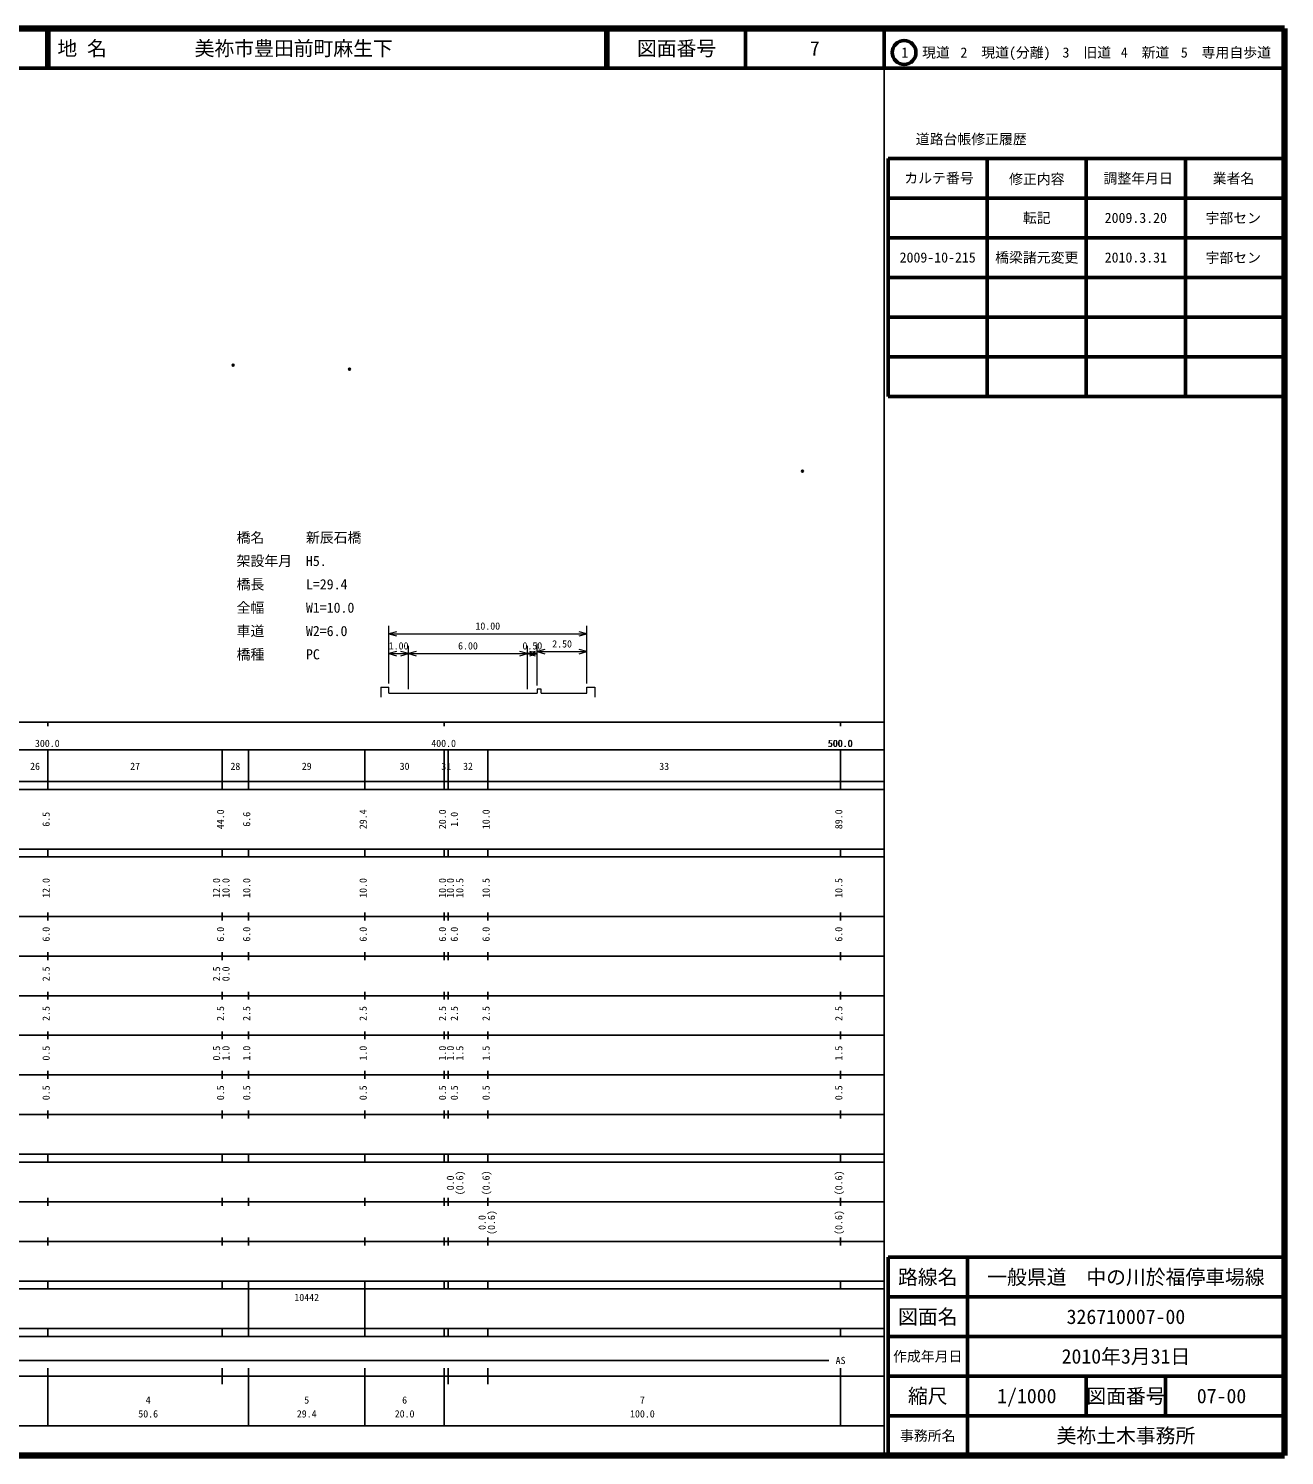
# Model space of a CAD drawing. Units: millimetres on the paper, with parts at other scales. Extents: x 40 to 680, y 20 to 380.
# Drawn here: x 363.1 to 680, y 20 to 380 of the extents above; entities that cross this region are included whole.
import ezdxf
from ezdxf.enums import TextEntityAlignment as Align

# ---------------------------------------------------------------- set-up
doc = ezdxf.new("R2010")
doc.units = ezdxf.units.MM
doc.header["$PDMODE"] = 32
doc.header["$PDSIZE"] = 0.5
doc.layers.add('S-OTRS', color=6, linetype='Continuous')
doc.layers.add('S-TTL-TXT', color=7, linetype='Continuous')
for name, color, linetype, lineweight in [('S-STR-HTXT', 7, 'Continuous', 13), ('S-TTL', 2, 'Continuous', 140), ('S-TTL-BAND', 7, 'Continuous', 25), ('S-TTL-FRAM', 2, 'Continuous', 50), ('S-TTL-LINE', 7, 'Continuous', 50)]:
    doc.layers.add(name, color=color, linetype=linetype, lineweight=lineweight)
doc.styles.add('ＭＳ ゴシック', font='')
doc.styles.get('ＭＳ ゴシック').set_extended_font_data('MS Gothic')

msp = doc.modelspace()

# ---------------------------------------------------------------- linework, layer by layer
at = {"layer": 'S-OTRS'}
for p in [(414.716, 295.054), (444.101, 294.093), (558.373, 268.346)]:
    msp.add_point(p, dxfattribs=at)
at = {"layer": 'S-STR-HTXT'}
for p, q in [((453.987, 214.792), (453.987, 229.292)), ((455.919, 227.81), (453.987, 227.292)), ((453.987, 227.292), (503.987, 227.292)), ((453.987, 227.292), (455.919, 226.774)), ((503.987, 227.292), (502.055, 227.81)), ((502.055, 226.774), (503.987, 227.292)), ((503.987, 214.792), (503.987, 229.292)), ((458.987, 213.292), (458.987, 224.292)), ((488.987, 213.292), (488.987, 224.292)), ((491.487, 214.292), (491.487, 224.792)), ((493.419, 223.31), (491.487, 222.792)), ((503.987, 222.792), (502.055, 223.31)), ((455.919, 222.81), (453.987, 222.292)), ((453.987, 222.292), (458.987, 222.292)), ((453.987, 222.292), (455.919, 221.774)), ((458.987, 222.292), (457.055, 222.81)), ((457.055, 221.774), (458.987, 222.292)), ((460.919, 222.81), (458.987, 222.292)), ((458.987, 222.292), (488.987, 222.292)), ((458.987, 222.292), (460.919, 221.774)), ((488.987, 222.292), (487.055, 222.81)), ((487.055, 221.774), (488.987, 222.292)), ((490.919, 222.81), (488.987, 222.292)), ((488.987, 222.292), (491.487, 222.292)), ((488.987, 222.292), (490.919, 221.774)), ((491.487, 222.292), (489.555, 222.81)), ((489.555, 221.774), (491.487, 222.292)), ((491.487, 222.792), (503.987, 222.792)), ((491.487, 222.792), (493.419, 222.274)), ((502.055, 222.274), (503.987, 222.792)), ((451.987, 213.792), (453.987, 213.792)), ((451.987, 213.792), (451.987, 211.292)), ((453.987, 212.292), (453.987, 213.792)), ((492.487, 213.292), (491.487, 213.292)), ((491.487, 213.292), (491.487, 212.292)), ((492.487, 212.292), (492.487, 213.292)), ((503.987, 212.292), (503.987, 213.792)), ((503.987, 213.792), (505.987, 213.792)), ((505.987, 213.792), (505.987, 211.292)), ((453.987, 212.292), (458.987, 212.292)), ((458.987, 212.292), (488.987, 212.292)), ((488.987, 212.292), (491.487, 212.292)), ((492.487, 212.292), (503.987, 212.292))]:
    msp.add_line(p, q, dxfattribs=at)
at = {"layer": 'S-TTL'}
for p, q in [((680, 380), (40, 380)), ((680, 20), (680, 380)), ((40, 20), (680, 20))]:
    msp.add_line(p, q, dxfattribs=at)
at = {"layer": 'S-TTL-BAND'}
for p, q in [((579, 20), (579, 370)), ((40, 205), (579, 205)), ((368, 205), (368, 204)), ((468, 205), (468, 204)), ((568, 205), (568, 204)), ((68, 198), (579, 198)), ((368, 188), (368, 198)), ((412, 188), (412, 198)), ((418.6, 188), (418.6, 198)), ((448, 188), (448, 198)), ((468, 188), (468, 198)), ((469, 188), (469, 198)), ((479, 188), (479, 198)), ((568, 188), (568, 198)), ((40, 190), (579, 190)), ((40, 188), (579, 188)), ((40, 173), (579, 173)), ((368, 171), (368, 173)), ((412, 171), (412, 173)), ((418.6, 171), (418.6, 173)), ((448, 171), (448, 173)), ((468, 171), (468, 173)), ((469, 171), (469, 173)), ((479, 171), (479, 173)), ((568, 171), (568, 173)), ((40, 171), (579, 171)), ((40, 156), (579, 156)), ((368, 155), (368, 157)), ((412, 155), (412, 157)), ((418.6, 155), (418.6, 157)), ((448, 155), (448, 157)), ((468, 155), (468, 157)), ((469, 155), (469, 157)), ((479, 155), (479, 157)), ((568, 155), (568, 157)), ((46, 146), (579, 146)), ((368, 145), (368, 147)), ((412, 145), (412, 147)), ((418.6, 145), (418.6, 147)), ((448, 145), (448, 147)), ((468, 145), (468, 147)), ((469, 145), (469, 147)), ((479, 145), (479, 147)), ((568, 145), (568, 147)), ((368, 135), (368, 137)), ((412, 135), (412, 137)), ((418.6, 135), (418.6, 137)), ((448, 135), (448, 137)), ((468, 135), (468, 137)), ((469, 135), (469, 137)), ((479, 135), (479, 137)), ((568, 135), (568, 137)), ((52, 136), (579, 136)), ((46, 126), (579, 126)), ((368, 125), (368, 127)), ((412, 125), (412, 127)), ((418.6, 125), (418.6, 127)), ((448, 125), (448, 127)), ((468, 125), (468, 127)), ((469, 125), (469, 127)), ((479, 125), (479, 127)), ((568, 125), (568, 127)), ((52, 116), (579, 116)), ((368, 115), (368, 117)), ((412, 115), (412, 117)), ((418.6, 115), (418.6, 117)), ((448, 115), (448, 117)), ((468, 115), (468, 117)), ((469, 115), (469, 117)), ((479, 115), (479, 117)), ((568, 115), (568, 117)), ((46, 106), (579, 106)), ((368, 105), (368, 107)), ((412, 105), (412, 107)), ((418.6, 105), (418.6, 107)), ((448, 105), (448, 107)), ((468, 105), (468, 107)), ((469, 105), (469, 107)), ((479, 105), (479, 107)), ((568, 105), (568, 107)), ((40, 96), (579, 96)), ((40, 94), (579, 94)), ((368, 94), (368, 96)), ((412, 94), (412, 96)), ((418.6, 94), (418.6, 96)), ((448, 94), (448, 96)), ((468, 94), (468, 96)), ((469, 94), (469, 96)), ((479, 94), (479, 96)), ((568, 94), (568, 96)), ((49, 84), (579, 84)), ((368, 83), (368, 85)), ((412, 83), (412, 85)), ((418.6, 83), (418.6, 85)), ((448, 83), (448, 85)), ((468, 83), (468, 85)), ((469, 83), (469, 85)), ((479, 83), (479, 85)), ((568, 83), (568, 85)), ((40, 74), (579, 74)), ((368, 73), (368, 75)), ((412, 73), (412, 75)), ((418.6, 73), (418.6, 75)), ((448, 73), (448, 75)), ((468, 73), (468, 75)), ((469, 73), (469, 75)), ((479, 73), (479, 75)), ((568, 73), (568, 75)), ((40, 64), (579, 64)), ((40, 62), (579, 62)), ((368, 62), (368, 64)), ((412, 62), (412, 64)), ((418.6, 62), (418.6, 64)), ((418.6, 52), (418.6, 62)), ((448, 62), (448, 64)), ((448, 52), (448, 62)), ((468, 62), (468, 64)), ((469, 62), (469, 64)), ((479, 62), (479, 64)), ((568, 62), (568, 64)), ((40, 52), (579, 52)), ((368, 50), (368, 52)), ((412, 50), (412, 52)), ((418.6, 50), (418.6, 52)), ((448, 50), (448, 52)), ((468, 50), (468, 52)), ((469, 50), (469, 52)), ((479, 50), (479, 52)), ((568, 50), (568, 52)), ((40, 50), (579, 50)), ((71, 44), (565, 44)), ((40, 40), (579, 40)), ((368, 27.5), (368, 42)), ((412, 38), (412, 42)), ((418.6, 27.5), (418.6, 42)), ((448, 27.5), (448, 42)), ((468, 27.5), (468, 42)), ((469, 38), (469, 42)), ((479, 38), (479, 42)), ((568, 27.5), (568, 42)), ((68, 27.5), (579, 27.5))]:
    msp.add_line(p, q, dxfattribs=at)
at = {"layer": 'S-TTL-FRAM'}
for p, q in [((580, 347.197), (580, 287.197)), ((580, 347.197), (680, 347.197)), ((580, 287.197), (680, 287.197)), ((680, 70), (580, 70)), ((580, 70), (580, 20))]:
    msp.add_line(p, q, dxfattribs=at)
at = {"layer": 'S-TTL-LINE'}
for p, q in [((367.75, 380), (367.75, 370)), ((368.25, 380), (368.25, 370)), ((508.747, 380), (508.747, 370)), ((509.247, 380), (509.247, 370)), ((543.997, 380), (543.997, 370)), ((579, 380), (579, 370)), ((40, 370), (680, 370)), ((605, 347.197), (605, 287.197)), ((630, 347.197), (630, 287.197)), ((655, 347.197), (655, 287.197)), ((580, 337.197), (680, 337.197)), ((580, 327.197), (680, 327.197)), ((580, 317.197), (680, 317.197)), ((580, 307.197), (680, 307.197)), ((580, 297.197), (680, 297.197)), ((600, 70), (600, 20)), ((680, 60), (580, 60)), ((680, 50), (580, 50)), ((680, 40), (580, 40)), ((630, 40), (630, 30)), ((650, 40), (650, 30)), ((680, 30), (580, 30))]:
    msp.add_line(p, q, dxfattribs=at)
msp.add_circle((584.031, 373.958), 3, dxfattribs=at)

# ---------------------------------------------------------------- texts
at = {"layer": 'S-STR-HTXT', "style": 'ＭＳ ゴシック'}
for s, p in [('橋名\u3000\u3000\u3000新辰石橋', (415.605, 249.518)), ('架設年月\u3000H5.', (415.605, 243.627)), ('橋長\u3000\u3000\u3000L=29.4', (415.605, 237.736)), ('全幅\u3000\u3000\u3000W1=10.0', (415.605, 231.844)), ('車道\u3000\u3000\u3000W2=6.0', (415.605, 225.953)), ('橋種\u3000\u3000\u3000PC', (415.605, 220.062))]:
    msp.add_text(s, height=2.566, dxfattribs=at).set_placement(p, align=Align.BOTTOM_LEFT)
for s, p in [('10.00', (478.987, 227.792)), ('1.00', (456.487, 222.792)), ('6.00', (473.987, 222.792)), ('0.50', (490.237, 222.792)), ('2.50', (497.737, 223.292))]:
    msp.add_text(s, height=1.833, dxfattribs=at).set_placement(p, align=Align.BOTTOM_CENTER)
at = {"layer": 'S-TTL-BAND', "style": 'ＭＳ ゴシック'}
for s, p in [('300.0', (367.844, 198.195)), ('400.0', (467.844, 198.195)), ('500.0', (567.844, 198.195)), ('500.0', (568, 198.195)), ('26', (364.75, 192.405)), ('27', (390, 192.405)), ('28', (415.3, 192.405)), ('29', (433.3, 192.405)), ('30', (458, 192.405)), ('31', (468.5, 192.405)), ('32', (474, 192.405)), ('33', (523.5, 192.405)), ('AS', (568, 42.5)), ('4', (393.3, 32.523)), ('5', (433.3, 32.523)), ('6', (458, 32.523)), ('7', (518, 32.523)), ('50.6', (393.3, 29.033)), ('29.4', (433.3, 29.033)), ('20.0', (458, 29.033)), ('100.0', (518, 29.033))]:
    msp.add_text(s, height=1.833, dxfattribs=at).set_placement(p, align=Align.BOTTOM_CENTER)
for s, p in [('6.5', (369, 180.5)), ('44.0', (413, 180.5)), ('6.6', (419.6, 180.5)), ('29.4', (449, 180.5)), ('20.0', (469, 180.5)), ('1.0', (472, 180.5)), ('10.0', (480, 180.5)), ('89.0', (569, 180.5)), ('12.0', (369, 163.174)), ('12.0', (412, 163.174)), ('10.0', (414.37, 163.174)), ('10.0', (419.6, 163.174)), ('10.0', (449, 163.174)), ('10.0', (469, 163.174)), ('10.0', (471, 163.174)), ('10.5', (473.37, 163.174)), ('10.5', (480, 163.174)), ('10.5', (569, 163.174)), ('6.0', (369, 151.5)), ('6.0', (413, 151.5)), ('6.0', (419.6, 151.5)), ('6.0', (449, 151.5)), ('6.0', (469, 151.5)), ('6.0', (472, 151.5)), ('6.0', (480, 151.5)), ('6.0', (569, 151.5)), ('2.5', (369, 141.5)), ('2.5', (412, 141.5)), ('0.0', (414.37, 141.5)), ('2.5', (369, 131.5)), ('2.5', (413, 131.5)), ('2.5', (419.6, 131.5)), ('2.5', (449, 131.5)), ('2.5', (469, 131.5)), ('2.5', (472, 131.5)), ('2.5', (480, 131.5)), ('2.5', (569, 131.5)), ('0.5', (369, 121.5)), ('0.5', (412, 121.5)), ('1.0', (414.37, 121.5)), ('1.0', (419.6, 121.5)), ('1.0', (449, 121.5)), ('1.0', (469, 121.5)), ('1.0', (471, 121.5)), ('1.5', (473.37, 121.5)), ('1.5', (480, 121.5)), ('1.5', (569, 121.5)), ('0.5', (369, 111.5)), ('0.5', (413, 111.5)), ('0.5', (419.6, 111.5)), ('0.5', (449, 111.5)), ('0.5', (469, 111.5)), ('0.5', (472, 111.5)), ('0.5', (480, 111.5)), ('0.5', (569, 111.5)), ('0.0', (471, 88.764)), ('(0.6)', (473.37, 88.764)), ('(0.6)', (480, 88.764)), ('(0.6)', (569, 88.764)), ('0.0', (479, 78.764)), ('(0.6)', (481.37, 78.764)), ('(0.6)', (569, 78.764))]:
    msp.add_text(s, height=1.833, rotation=90, dxfattribs=at).set_placement(p, align=Align.BOTTOM_CENTER)
msp.add_text('10442', height=1.833, dxfattribs=at).set_placement((430.175, 58.405), align=Align.BOTTOM_LEFT)
at = {"layer": 'S-TTL-TXT', "style": 'ＭＳ ゴシック'}
for s, p in [('地 名', (370.38, 375)), ('美祢市豊田前町麻生下', (405.024, 375))]:
    msp.add_text(s, height=3.666, dxfattribs=at).set_placement(p, align=Align.MIDDLE_LEFT)
for s, height, p in [('図面番号', 3.666, (526.622, 375)), ('7', 3.666, (561.497, 375)), ('1\u3000現道', 2.566, (589.448, 373.958)), ('2\u3000現道(分離)', 2.566, (609.619, 373.958)), ('3\u3000旧道', 2.566, (630.121, 373.958)), ('4\u3000新道', 2.566, (644.824, 373.958)), ('5\u3000専用自歩道', 2.566, (665.228, 373.958)), ('道路台帳修正履歴', 2.566, (600.968, 352.113)), ('カルテ番号', 2.566, (592.839, 342.277)), ('修正内容', 2.566, (617.509, 342.023)), ('調整年月日', 2.566, (643.089, 342.197)), ('業者名', 2.566, (667.134, 342.197)), ('転記', 2.566, (617.5, 332.245)), ('2009.3.20', 2.566, (642.5, 332.245)), ('宇部セン', 2.566, (667.077, 332.189)), ('2009-10-215', 2.566, (592.5, 322.245)), ('橋梁諸元変更', 2.566, (617.5, 322.245)), ('2010.3.31', 2.566, (642.5, 322.245)), ('宇部セン', 2.566, (667.077, 322.189)), ('路線名', 3.666, (590, 65)), ('路線名', 3.666, (590, 65)), ('一般県道\u3000中の川於福停車場線', 3.666, (640, 65)), ('図面名', 3.666, (590, 55)), ('図面名', 3.666, (590, 55)), ('326710007-00', 3.666, (640, 55)), ('2010年3月31日', 3.666, (640, 45)), ('作成年月日', 2.566, (590, 45)), ('作成年月日', 2.566, (590, 45)), ('縮尺', 3.666, (590, 35)), ('縮尺', 3.666, (590, 35)), ('1/1000', 3.666, (615, 35)), ('図面番号', 3.666, (640, 35)), ('図面番号', 3.666, (640, 35)), ('07-00', 3.666, (664.125, 35)), ('事務所名', 2.566, (590, 25)), ('事務所名', 2.566, (590, 25)), ('美祢土木事務所', 3.666, (640, 25))]:
    msp.add_text(s, height=height, dxfattribs=at).set_placement(p, align=Align.MIDDLE_CENTER)

doc.saveas('drawing.dxf')
